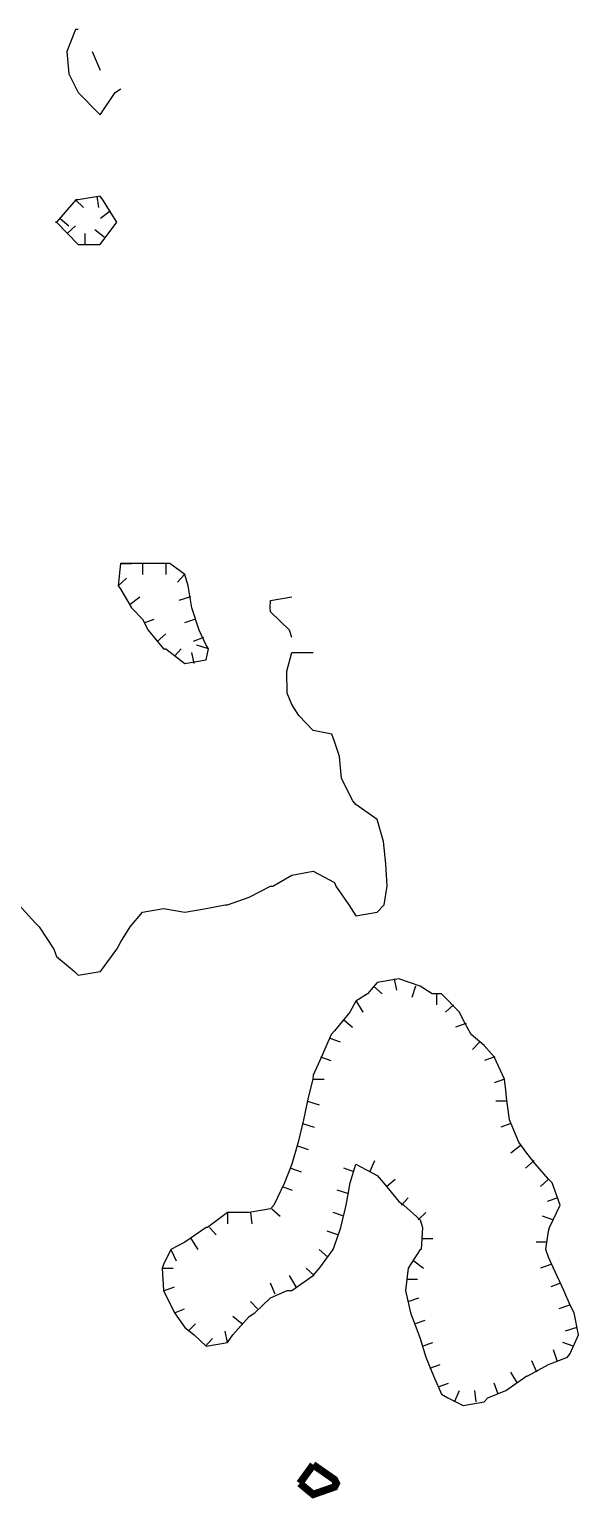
# Model space of a CAD drawing. Extents: x 628896 to 629898, y 4519176 to 4520140.
# Drawn here: x 629545 to 629619.1, y 4519389.9 to 4519588 of the extents above; entities that cross this region are included whole.
import ezdxf

# ---------------------------------------------------------------- set-up
doc = ezdxf.new("R2010")
doc.units = 0

msp = doc.modelspace()

# ---------------------------------------------------------------- linework, layer by layer
at = {"layer": 'GSLAYER', "linetype": 'CONTINUOUS', "flags": 128}
for points in [[(629551.5625, 4519588), (629551.1875, 4519588), (629550, 4519585), (629550.3125, 4519582), (629551.5625, 4519579.5), (629551.5625, 4519579.5), (629554.5, 4519576.5), (629556.5625, 4519579.5)], [(629553.4375, 4519585), (629554.5, 4519582.5)], [(629556.5625, 4519579.5), (629557.3125, 4519580)], [(629556.75, 4519562), (629554.875, 4519565), (629554.5, 4519565.5), (629551.5625, 4519565), (629551.25, 4519565), (629548.625, 4519562), (629548.5, 4519562), (629548.625, 4519562), (629551.5625, 4519559), (629554.5, 4519559), (629556.75, 4519562)], [(629554.0625, 4519565.5), (629554.3125, 4519564)], [(629551.1875, 4519565), (629552.25, 4519564)], [(629555.875, 4519563.5), (629554.5625, 4519562.5)], [(629549.125, 4519562.5), (629550.3125, 4519561.5)], [(629550.0625, 4519560.5), (629551.1875, 4519561.5)], [(629552.5, 4519559), (629552.5, 4519560.5)], [(629555.0625, 4519560), (629553.8125, 4519561)], [(629569.125, 4519504.5), (629568.8125, 4519505), (629567.875, 4519507), (629566.875, 4519510), (629566.375, 4519513), (629565.9375, 4519514.5), (629563.9375, 4519516), (629563.0625, 4519516), (629560.25, 4519516), (629560.25, 4519516), (629557.625, 4519516), (629557.3125, 4519516), (629557.25, 4519516), (629556.9375, 4519513), (629557.3125, 4519512.5), (629558.75, 4519510), (629560.25, 4519508.5), (629561, 4519507), (629563.0625, 4519504.5), (629563.375, 4519504.5), (629565.9375, 4519502.5), (629568.8125, 4519503), (629569.125, 4519504.5)], [(629557.25, 4519516), (629558.75, 4519516)], [(629560.25, 4519516), (629560.25, 4519514.5)], [(629563.375, 4519516), (629563.375, 4519514.5)], [(629556.9375, 4519513), (629558.0625, 4519514)], [(629565.875, 4519514.5), (629564.9375, 4519513.5)], [(629558.5625, 4519510.5), (629559.875, 4519511.5)], [(629566.6875, 4519511.5), (629565.125, 4519511)], [(629580.375, 4519506), (629580.0625, 4519507), (629577.5, 4519509.5), (629577.4375, 4519510), (629577.5, 4519511), (629580.375, 4519511.5)], [(629560.4375, 4519508), (629561.8125, 4519508.5)], [(629567.375, 4519508.5), (629565.875, 4519508)], [(629562.1875, 4519505.5), (629563.375, 4519506.5)], [(629568.4375, 4519506), (629567.0625, 4519505.5)], [(629543.5625, 4519470), (629545.8125, 4519467.5), (629546.3125, 4519467), (629548.25, 4519464), (629548.625, 4519463), (629551.0625, 4519461), (629551.5625, 4519460.5), (629554.5, 4519461), (629554.5625, 4519461), (629556.75, 4519464), (629557.3125, 4519465), (629558.5625, 4519467), (629560.25, 4519469), (629563.0625, 4519469.5), (629565.9375, 4519469), (629568.8125, 4519469.5), (629571.375, 4519470), (629571.6875, 4519470), (629574.625, 4519471), (629577.5, 4519472.5), (629577.8125, 4519472.5), (629580.375, 4519474), (629583.25, 4519474.5), (629586.125, 4519473), (629586.3125, 4519472.5), (629588.0625, 4519470), (629589, 4519468.5), (629591.875, 4519469), (629592.8125, 4519470), (629593.25, 4519472.5), (629593.0625, 4519475.5), (629592.75, 4519478.5), (629591.875, 4519481.5), (629589, 4519483.5), (629588.625, 4519484), (629587.0625, 4519487), (629586.8125, 4519490), (629586.125, 4519492), (629585.75, 4519493), (629583.25, 4519493.5), (629581.3125, 4519495.5), (629580.375, 4519497), (629579.75, 4519498.5), (629579.6875, 4519501.5), (629580.375, 4519504), (629583.25, 4519504)], [(629564.5625, 4519503.5), (629565.4375, 4519504.5)], [(629567.1875, 4519502.5), (629566.875, 4519504)], [(629569.125, 4519504.5), (629567.5625, 4519505)], [(629606.8125, 4519403.5), (629609.25, 4519404.5), (629612.0625, 4519406.5), (629612.1875, 4519406.5), (629615, 4519408), (629617.5625, 4519409), (629617.9375, 4519409.5), (629619.0625, 4519412), (629618.4375, 4519415), (629617.9375, 4519416), (629617.0625, 4519418), (629615.6875, 4519421), (629615, 4519422.5), (629614.625, 4519423.5), (629615, 4519426), (629615.125, 4519426.5), (629616.5625, 4519429.5), (629615.5, 4519432.5), (629615, 4519433), (629613.25, 4519435), (629612.0625, 4519436.5), (629611, 4519438), (629609.75, 4519441), (629609.3125, 4519444), (629609.25, 4519445), (629609.0625, 4519446.5), (629607.6875, 4519449.5), (629606.3125, 4519451), (629604.5625, 4519452.5), (629603.5, 4519454.5), (629603, 4519455.5), (629600.5625, 4519458), (629599.3125, 4519458), (629597.6875, 4519459), (629594.8125, 4519460), (629591.875, 4519459.5), (629590.5625, 4519458), (629589, 4519457), (629588.1875, 4519455.5), (629586.125, 4519453), (629585.6875, 4519452.5), (629584.375, 4519449.5), (629583.25, 4519447), (629583.1875, 4519446.5), (629582.5625, 4519444), (629581.9375, 4519441), (629581.25, 4519438), (629580.375, 4519435), (629579.375, 4519432.5), (629577.9375, 4519429.5), (629577.5, 4519429), (629574.625, 4519428.5), (629571.6875, 4519428.5), (629569, 4519426.5), (629568.8125, 4519426.5), (629565.9375, 4519424.5), (629564.0625, 4519423.5), (629563.0625, 4519421.5), (629562.875, 4519421), (629563.0625, 4519418), (629564.5625, 4519415), (629565.9375, 4519413), (629567.1875, 4519412), (629568.8125, 4519410.5), (629571.6875, 4519411), (629572.4375, 4519412), (629574.625, 4519414.5), (629575.375, 4519415), (629577.5, 4519417), (629579.75, 4519418), (629580.375, 4519418), (629583.25, 4519420), (629584.125, 4519421), (629585.9375, 4519423.5), (629586.125, 4519424), (629587, 4519426.5), (629587.6875, 4519429.5), (629588.25, 4519432.5), (629589, 4519435), (629591.875, 4519433.5), (629592.75, 4519432.5), (629594.8125, 4519430), (629595.5, 4519429.5), (629597.6875, 4519427.5), (629598, 4519426.5), (629597.8125, 4519423.5), (629597.6875, 4519423.5), (629596.0625, 4519421), (629595.6875, 4519418), (629596.375, 4519415), (629597.5, 4519412), (629597.6875, 4519411.5), (629598.4375, 4519409), (629599.5, 4519406.5), (629600.5625, 4519404), (629601.4375, 4519403.5), (629603.5, 4519402.5), (629606.3125, 4519403), (629606.8125, 4519403.5)], [(629591.375, 4519459), (629592.5625, 4519458)], [(629594.1875, 4519460), (629594.5, 4519458.5)], [(629597.0625, 4519459), (629596.5625, 4519457.5)], [(629589.0625, 4519457), (629589.9375, 4519455.5)], [(629599.875, 4519458), (629599.875, 4519456.5)], [(629602.1875, 4519456.5), (629601.125, 4519455.5)], [(629587.375, 4519454.5), (629588.5625, 4519453.5)], [(629603.875, 4519454), (629602.4375, 4519453.5)], [(629585.5, 4519452), (629586.875, 4519451.5)], [(629605.75, 4519451.5), (629604.75, 4519450.5)], [(629584.25, 4519449.5), (629585.625, 4519449)], [(629607.75, 4519449.5), (629606.375, 4519449)], [(629583.1875, 4519446.5), (629584.75, 4519446.5)], [(629609.0625, 4519446.5), (629607.6875, 4519446)], [(629582.5, 4519443.5), (629584.0625, 4519443)], [(629609.4375, 4519443.5), (629607.875, 4519443.5)], [(629581.8125, 4519440.5), (629583.375, 4519440)], [(629609.9375, 4519440.5), (629608.5625, 4519440)], [(629581.125, 4519437.5), (629582.5625, 4519437)], [(629611.1875, 4519437.5), (629609.9375, 4519436.5)], [(629580.25, 4519434.5), (629581.625, 4519434)], [(629588.75, 4519434), (629587.375, 4519434.5)], [(629590.875, 4519434), (629591.5625, 4519435.5)], [(629613.0625, 4519435.5), (629611.875, 4519434.5)], [(629593.125, 4519432), (629594.3125, 4519433)], [(629615, 4519433), (629613.9375, 4519432)], [(629579.0625, 4519432), (629580.4375, 4519431.5)], [(629588.0625, 4519431), (629586.5, 4519431.5)], [(629595.1875, 4519429.5), (629596.0625, 4519430.5)], [(629616.25, 4519430.5), (629614.8125, 4519430)], [(629571.6875, 4519428.5), (629571.6875, 4519427)], [(629574.8125, 4519428.5), (629575, 4519427)], [(629577.6875, 4519429), (629578.8125, 4519428)], [(629587.375, 4519428), (629585.9375, 4519428.5)], [(629597.4375, 4519427.5), (629598.4375, 4519428.5)], [(629569.25, 4519426.5), (629570.1875, 4519425.5)], [(629615.5625, 4519427.5), (629614.1875, 4519428)], [(629566.75, 4519425), (629567.6875, 4519423.5)], [(629586.5625, 4519425.5), (629585.125, 4519426)], [(629597.9375, 4519425), (629599.375, 4519425)], [(629614.8125, 4519424.5), (629613.3125, 4519424.5)], [(629564.0625, 4519423.5), (629564.75, 4519422)], [(629585.25, 4519422.5), (629584.0625, 4519423.5)], [(629562.875, 4519421), (629564.375, 4519421)], [(629583.375, 4519420), (629582.3125, 4519421)], [(629596.8125, 4519422), (629598.125, 4519421)], [(629615.3125, 4519421.5), (629613.9375, 4519421)], [(629563.1875, 4519418), (629564.5625, 4519418.5)], [(629578.125, 4519417.5), (629577.5, 4519419)], [(629580.9375, 4519418.5), (629580.0625, 4519420)], [(629595.875, 4519419.5), (629597.3125, 4519419.5)], [(629616.625, 4519419), (629615.3125, 4519418.5)], [(629596.0625, 4519416.5), (629597.5, 4519417)], [(629564.5625, 4519415), (629565.875, 4519415.5)], [(629575.75, 4519415.5), (629574.8125, 4519416.5)], [(629617.8125, 4519416), (629616.375, 4519415.5)], [(629566.375, 4519412.5), (629567.375, 4519413.5)], [(629573.625, 4519413.5), (629572.4375, 4519414.5)], [(629596.9375, 4519413.5), (629598.375, 4519414)], [(629618.8125, 4519413), (629617.25, 4519412.5)], [(629568.75, 4519410.5), (629569.6875, 4519411.5)], [(629571.6875, 4519411), (629571.375, 4519412.5)], [(629597.9375, 4519410.5), (629599.375, 4519411)], [(629618.3125, 4519410.5), (629616.9375, 4519411)], [(629616.1875, 4519408.5), (629615.6875, 4519410)], [(629599, 4519407.5), (629600.375, 4519408)], [(629610.8125, 4519405.5), (629609.9375, 4519407)], [(629613.4375, 4519407), (629612.75, 4519408.5)], [(629600.125, 4519405), (629601.5, 4519405.5)], [(629608.1875, 4519404), (629607.6875, 4519405.5)], [(629602.3125, 4519403), (629603, 4519404.5)], [(629605.25, 4519403), (629605.0625, 4519404.5)]]:
    msp.add_lwpolyline(points, dxfattribs=at)
at = {"layer": 'GSLAYER', "linetype": 'CONTINUOUS', "const_width": 1, "flags": 128}
for points in [[(629581.4375, 4519392), (629583.25, 4519394.5)], [(629583.25, 4519394.5), (629586.125, 4519392.5), (629586.375, 4519392), (629586.125, 4519391.5), (629583.25, 4519390.5), (629581.4375, 4519392)]]:
    msp.add_lwpolyline(points, dxfattribs=at)

doc.saveas('drawing.dxf')
